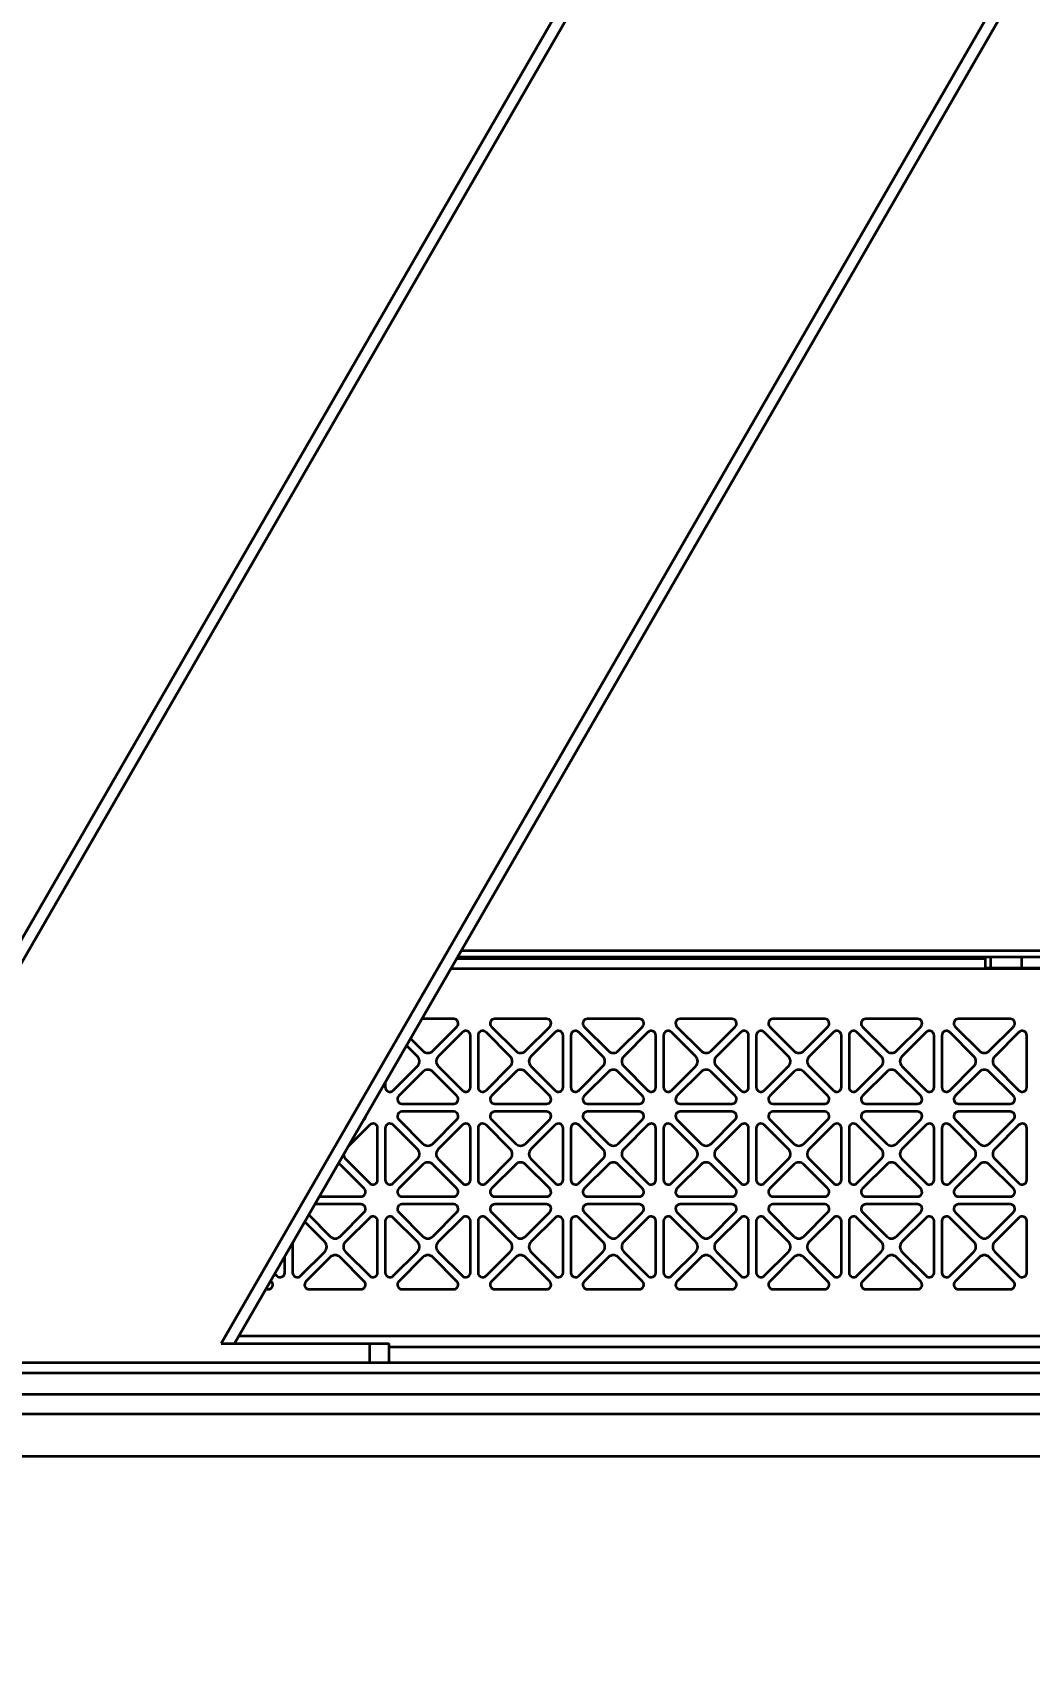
# Model space of a CAD drawing. Header units: millimetres. Extents: x 32496 to 166256, y 3504 to 23939.
# Drawn here: x 151170.4 to 151428.4, y 12157.8 to 12579.5 of the extents above; entities that cross this region are included whole.
import ezdxf

# ---------------------------------------------------------------- set-up
doc = ezdxf.new("R2010")
doc.units = ezdxf.units.MM
doc.header["$PDSIZE"] = -5
doc.layers.get('0').update_dxf_attribs({"lineweight": 35})
doc.layers.get('Defpoints').update_dxf_attribs({"lineweight": 18})
doc.layers.add('THICK', color=7, linetype='Continuous', lineweight=0)
doc.styles.add('TH_GBDIM', font='仿宋_GB2312.ttf', dxfattribs={"width": 0.8})
doc.dimstyles.new('TH_GBDIM', dxfattribs={"dimscale": 42, "dimtxt": 3, "dimasz": 3, "dimexe": 1.2, "dimexo": 0, "dimgap": 1, "dimtad": 1, "dimdec": 1, "dimdsep": 46, "dimtxsty": 'TH_GBDIM', "dimcen": 2.5, "dimdle": 252, "dimclrd": 4, "dimclre": 4, "dimclrt": 3, "dimadec": 0, "dimazin": 2, "dimtfac": 0.714286, "dimtdec": 1, "dimtmove": 0, "dimatfit": 3, "dimfxl": 1, "dimtolj": 1, "dimarcsym": 0})

# ---------------------------------------------------------------- blocks, each defined once
blk = doc.blocks.new('*D5866')
at = {"layer": 'Defpoints', "color": 0}
for p in [(146504.2, 13263.4), (152827.2, 12081.36), (152827.2, 11822.56)]:
    blk.add_point(p, dxfattribs=at)
at = {"layer": 'THICK', "color": 4, "linetype": 'Continuous', "lineweight": -2}
for p, q in [((146504.2, 13263.4), (146504.2, 11792.56)), ((152827.2, 12081.36), (152827.2, 11792.56)), ((146579.2, 11822.56), (152752.2, 11822.56))]:
    blk.add_line(p, q, dxfattribs=at)
at = {"layer": 'THICK', "color": 4}
for points in [[(146579.2, 11835.06), (146579.2, 11810.06), (146504.2, 11822.56)], [(152752.2, 11810.06), (152752.2, 11835.06), (152827.2, 11822.56)]]:
    blk.add_solid(points, dxfattribs=at)
at = {"layer": 'THICK', "color": 3, "lineweight": -3, "insert": (149665.7, 11885.26), "char_height": 75, "attachment_point": 5, "style": 'TH_GBDIM'}
blk.add_mtext('\\A1;About {\\A1;6323}', dxfattribs=at)
blk = doc.blocks.new('8-1250')
at = {"linetype": 'Continuous'}
for p, q in [((3010.87, -33800.26), (2510.87, -34666.29)), ((3010.87, -33806.26), (2514.34, -34666.29)), ((3010.87, -33994.26), (2622.88, -34666.29)), ((3010.87, -34000.26), (2626.34, -34666.29)), ((2820.71, -34566.79), (2683.79, -34566.79)), ((2684.08, -34566.29), (2984.87, -34566.29)), ((2685.06, -34564.59), (2982.67, -34564.59)), ((2820.71, -34569.06), (2820.71, -34566.29)), ((2822.02, -34569.06), (2822.02, -34566.29)), ((2830.05, -34569.06), (2830.05, -34566.29)), ((2682.35, -34569.29), (2995.87, -34569.29)), ((2820.71, -34569.06), (2842.04, -34569.06)), ((2683.06, -34582.29), (2674.84, -34582.29)), ((2707.06, -34582.29), (2693.68, -34582.29)), ((2731.06, -34582.29), (2717.68, -34582.29)), ((2755.06, -34582.29), (2741.68, -34582.29)), ((2779.06, -34582.29), (2765.68, -34582.29)), ((2803.06, -34582.29), (2789.68, -34582.29)), ((2827.06, -34582.29), (2813.68, -34582.29)), ((2671.89, -34587.39), (2675.1, -34590.6)), ((2677.65, -34590.6), (2683.91, -34584.34)), ((2685.32, -34585.75), (2679.06, -34592.02)), ((2687.37, -34599.98), (2687.37, -34586.6)), ((2689.37, -34586.6), (2689.37, -34599.98)), ((2697.69, -34592.02), (2691.42, -34585.75)), ((2692.83, -34584.34), (2699.1, -34590.6)), ((2701.65, -34590.6), (2707.91, -34584.34)), ((2709.32, -34585.75), (2703.06, -34592.02)), ((2711.37, -34599.98), (2711.37, -34586.6)), ((2713.37, -34586.6), (2713.37, -34599.98)), ((2721.69, -34592.02), (2715.42, -34585.75)), ((2716.83, -34584.34), (2723.1, -34590.6)), ((2725.65, -34590.6), (2731.91, -34584.34)), ((2733.32, -34585.75), (2727.06, -34592.02)), ((2735.37, -34599.98), (2735.37, -34586.6)), ((2737.37, -34586.6), (2737.37, -34599.98)), ((2745.69, -34592.02), (2739.42, -34585.75)), ((2740.83, -34584.34), (2747.1, -34590.6)), ((2749.65, -34590.6), (2755.91, -34584.34)), ((2757.32, -34585.75), (2751.06, -34592.02)), ((2759.37, -34599.98), (2759.37, -34586.6)), ((2761.37, -34586.6), (2761.37, -34599.98)), ((2769.69, -34592.02), (2763.42, -34585.75)), ((2764.83, -34584.34), (2771.1, -34590.6)), ((2773.65, -34590.6), (2779.91, -34584.34)), ((2781.32, -34585.75), (2775.06, -34592.02)), ((2783.37, -34599.98), (2783.37, -34586.6)), ((2785.37, -34586.6), (2785.37, -34599.98)), ((2793.69, -34592.02), (2787.42, -34585.75)), ((2788.83, -34584.34), (2795.1, -34590.6)), ((2797.65, -34590.6), (2803.91, -34584.34)), ((2805.32, -34585.75), (2799.06, -34592.02)), ((2807.37, -34599.98), (2807.37, -34586.6)), ((2809.37, -34586.6), (2809.37, -34599.98)), ((2817.69, -34592.02), (2811.42, -34585.75)), ((2812.83, -34584.34), (2819.1, -34590.6)), ((2821.65, -34590.6), (2827.91, -34584.34)), ((2829.32, -34585.75), (2823.06, -34592.02)), ((2831.37, -34599.98), (2831.37, -34586.6)), ((2673.69, -34592.02), (2670.86, -34589.19)), ((2667.42, -34600.83), (2673.69, -34594.56)), ((2675.1, -34595.98), (2668.83, -34602.24)), ((2683.91, -34602.24), (2677.65, -34595.98)), ((2679.06, -34594.56), (2685.32, -34600.83)), ((2691.42, -34600.83), (2697.69, -34594.56)), ((2699.1, -34595.98), (2692.83, -34602.24)), ((2707.91, -34602.24), (2701.65, -34595.98)), ((2703.06, -34594.56), (2709.32, -34600.83)), ((2715.42, -34600.83), (2721.69, -34594.56)), ((2723.1, -34595.98), (2716.83, -34602.24)), ((2731.91, -34602.24), (2725.65, -34595.98)), ((2727.06, -34594.56), (2733.32, -34600.83)), ((2739.42, -34600.83), (2745.69, -34594.56)), ((2747.1, -34595.98), (2740.83, -34602.24)), ((2755.91, -34602.24), (2749.65, -34595.98)), ((2751.06, -34594.56), (2757.32, -34600.83)), ((2763.42, -34600.83), (2769.69, -34594.56)), ((2771.1, -34595.98), (2764.83, -34602.24)), ((2779.91, -34602.24), (2773.65, -34595.98)), ((2775.06, -34594.56), (2781.32, -34600.83)), ((2787.42, -34600.83), (2793.69, -34594.56)), ((2795.1, -34595.98), (2788.83, -34602.24)), ((2803.91, -34602.24), (2797.65, -34595.98)), ((2799.06, -34594.56), (2805.32, -34600.83)), ((2811.42, -34600.83), (2817.69, -34594.56)), ((2819.1, -34595.98), (2812.83, -34602.24)), ((2827.91, -34602.24), (2821.65, -34595.98)), ((2823.06, -34594.56), (2829.32, -34600.83)), ((2665.37, -34598.69), (2665.37, -34599.98)), ((2669.68, -34604.29), (2683.06, -34604.29)), ((2693.68, -34604.29), (2707.06, -34604.29)), ((2717.68, -34604.29), (2731.06, -34604.29)), ((2741.68, -34604.29), (2755.06, -34604.29)), ((2765.68, -34604.29), (2779.06, -34604.29)), ((2789.68, -34604.29), (2803.06, -34604.29)), ((2813.68, -34604.29), (2827.06, -34604.29)), ((2668.83, -34608.34), (2675.1, -34614.6)), ((2683.06, -34606.29), (2669.68, -34606.29)), ((2677.65, -34614.6), (2683.91, -34608.34)), ((2692.83, -34608.34), (2699.1, -34614.6)), ((2707.06, -34606.29), (2693.68, -34606.29)), ((2701.65, -34614.6), (2707.91, -34608.34)), ((2716.83, -34608.34), (2723.1, -34614.6)), ((2731.06, -34606.29), (2717.68, -34606.29)), ((2725.65, -34614.6), (2731.91, -34608.34)), ((2740.83, -34608.34), (2747.1, -34614.6)), ((2755.06, -34606.29), (2741.68, -34606.29)), ((2749.65, -34614.6), (2755.91, -34608.34)), ((2764.83, -34608.34), (2771.1, -34614.6)), ((2779.06, -34606.29), (2765.68, -34606.29)), ((2773.65, -34614.6), (2779.91, -34608.34)), ((2788.83, -34608.34), (2795.1, -34614.6)), ((2803.06, -34606.29), (2789.68, -34606.29)), ((2797.65, -34614.6), (2803.91, -34608.34)), ((2812.83, -34608.34), (2819.1, -34614.6)), ((2827.06, -34606.29), (2813.68, -34606.29)), ((2821.65, -34614.6), (2827.91, -34608.34)), ((2661.32, -34609.75), (2655.79, -34615.29)), ((2663.37, -34623.98), (2663.37, -34610.6)), ((2665.37, -34610.6), (2665.37, -34623.98)), ((2673.69, -34616.02), (2667.42, -34609.75)), ((2685.32, -34609.75), (2679.06, -34616.02)), ((2687.37, -34623.98), (2687.37, -34610.6)), ((2689.37, -34610.6), (2689.37, -34623.98)), ((2697.69, -34616.02), (2691.42, -34609.75)), ((2709.32, -34609.75), (2703.06, -34616.02)), ((2711.37, -34623.98), (2711.37, -34610.6)), ((2713.37, -34610.6), (2713.37, -34623.98)), ((2721.69, -34616.02), (2715.42, -34609.75)), ((2733.32, -34609.75), (2727.06, -34616.02)), ((2735.37, -34623.98), (2735.37, -34610.6)), ((2737.37, -34610.6), (2737.37, -34623.98)), ((2745.69, -34616.02), (2739.42, -34609.75)), ((2757.32, -34609.75), (2751.06, -34616.02)), ((2759.37, -34623.98), (2759.37, -34610.6)), ((2761.37, -34610.6), (2761.37, -34623.98)), ((2769.69, -34616.02), (2763.42, -34609.75)), ((2781.32, -34609.75), (2775.06, -34616.02)), ((2783.37, -34623.98), (2783.37, -34610.6)), ((2785.37, -34610.6), (2785.37, -34623.98)), ((2793.69, -34616.02), (2787.42, -34609.75)), ((2805.32, -34609.75), (2799.06, -34616.02)), ((2807.37, -34623.98), (2807.37, -34610.6)), ((2809.37, -34610.6), (2809.37, -34623.98)), ((2817.69, -34616.02), (2811.42, -34609.75)), ((2829.32, -34609.75), (2823.06, -34616.02)), ((2831.37, -34623.98), (2831.37, -34610.6)), ((2659.91, -34626.24), (2653.65, -34619.98)), ((2655.06, -34618.56), (2661.32, -34624.83)), ((2667.42, -34624.83), (2673.69, -34618.56)), ((2675.1, -34619.98), (2668.83, -34626.24)), ((2683.91, -34626.24), (2677.65, -34619.98)), ((2679.06, -34618.56), (2685.32, -34624.83)), ((2691.42, -34624.83), (2697.69, -34618.56)), ((2699.1, -34619.98), (2692.83, -34626.24)), ((2707.91, -34626.24), (2701.65, -34619.98)), ((2703.06, -34618.56), (2709.32, -34624.83)), ((2715.42, -34624.83), (2721.69, -34618.56)), ((2723.1, -34619.98), (2716.83, -34626.24)), ((2731.91, -34626.24), (2725.65, -34619.98)), ((2727.06, -34618.56), (2733.32, -34624.83)), ((2739.42, -34624.83), (2745.69, -34618.56)), ((2747.1, -34619.98), (2740.83, -34626.24)), ((2755.91, -34626.24), (2749.65, -34619.98)), ((2751.06, -34618.56), (2757.32, -34624.83)), ((2763.42, -34624.83), (2769.69, -34618.56)), ((2771.1, -34619.98), (2764.83, -34626.24)), ((2779.91, -34626.24), (2773.65, -34619.98)), ((2775.06, -34618.56), (2781.32, -34624.83)), ((2787.42, -34624.83), (2793.69, -34618.56)), ((2795.1, -34619.98), (2788.83, -34626.24)), ((2803.91, -34626.24), (2797.65, -34619.98)), ((2799.06, -34618.56), (2805.32, -34624.83)), ((2811.42, -34624.83), (2817.69, -34618.56)), ((2819.1, -34619.98), (2812.83, -34626.24)), ((2827.91, -34626.24), (2821.65, -34619.98)), ((2823.06, -34618.56), (2829.32, -34624.83)), ((2659.06, -34630.29), (2647.13, -34630.29)), ((2648.28, -34628.29), (2659.06, -34628.29)), ((2669.68, -34628.29), (2683.06, -34628.29)), ((2683.06, -34630.29), (2669.68, -34630.29)), ((2693.68, -34628.29), (2707.06, -34628.29)), ((2707.06, -34630.29), (2693.68, -34630.29)), ((2717.68, -34628.29), (2731.06, -34628.29)), ((2731.06, -34630.29), (2717.68, -34630.29)), ((2741.68, -34628.29), (2755.06, -34628.29)), ((2755.06, -34630.29), (2741.68, -34630.29)), ((2765.68, -34628.29), (2779.06, -34628.29)), ((2779.06, -34630.29), (2765.68, -34630.29)), ((2789.68, -34628.29), (2803.06, -34628.29)), ((2803.06, -34630.29), (2789.68, -34630.29)), ((2813.68, -34628.29), (2827.06, -34628.29)), ((2827.06, -34630.29), (2813.68, -34630.29)), ((2645.54, -34633.04), (2651.1, -34638.6)), ((2653.65, -34638.6), (2659.91, -34632.34)), ((2661.32, -34633.75), (2655.06, -34640.02)), ((2663.37, -34647.98), (2663.37, -34634.6)), ((2665.37, -34634.6), (2665.37, -34647.98)), ((2673.69, -34640.02), (2667.42, -34633.75)), ((2668.83, -34632.34), (2675.1, -34638.6)), ((2677.65, -34638.6), (2683.91, -34632.34)), ((2685.32, -34633.75), (2679.06, -34640.02)), ((2687.37, -34647.98), (2687.37, -34634.6)), ((2689.37, -34634.6), (2689.37, -34647.98)), ((2697.69, -34640.02), (2691.42, -34633.75)), ((2692.83, -34632.34), (2699.1, -34638.6)), ((2701.65, -34638.6), (2707.91, -34632.34)), ((2709.32, -34633.75), (2703.06, -34640.02)), ((2711.37, -34647.98), (2711.37, -34634.6)), ((2713.37, -34634.6), (2713.37, -34647.98)), ((2721.69, -34640.02), (2715.42, -34633.75)), ((2716.83, -34632.34), (2723.1, -34638.6)), ((2725.65, -34638.6), (2731.91, -34632.34)), ((2733.32, -34633.75), (2727.06, -34640.02)), ((2735.37, -34647.98), (2735.37, -34634.6)), ((2737.37, -34634.6), (2737.37, -34647.98)), ((2745.69, -34640.02), (2739.42, -34633.75)), ((2740.83, -34632.34), (2747.1, -34638.6)), ((2749.65, -34638.6), (2755.91, -34632.34)), ((2757.32, -34633.75), (2751.06, -34640.02)), ((2759.37, -34647.98), (2759.37, -34634.6)), ((2761.37, -34634.6), (2761.37, -34647.98)), ((2769.69, -34640.02), (2763.42, -34633.75)), ((2764.83, -34632.34), (2771.1, -34638.6)), ((2773.65, -34638.6), (2779.91, -34632.34)), ((2781.32, -34633.75), (2775.06, -34640.02)), ((2783.37, -34647.98), (2783.37, -34634.6)), ((2785.37, -34634.6), (2785.37, -34647.98)), ((2793.69, -34640.02), (2787.42, -34633.75)), ((2788.83, -34632.34), (2795.1, -34638.6)), ((2797.65, -34638.6), (2803.91, -34632.34)), ((2805.32, -34633.75), (2799.06, -34640.02)), ((2807.37, -34647.98), (2807.37, -34634.6)), ((2809.37, -34634.6), (2809.37, -34647.98)), ((2817.69, -34640.02), (2811.42, -34633.75)), ((2812.83, -34632.34), (2819.1, -34638.6)), ((2821.65, -34638.6), (2827.91, -34632.34)), ((2829.32, -34633.75), (2823.06, -34640.02)), ((2831.37, -34647.98), (2831.37, -34634.6)), ((2649.69, -34640.02), (2644.5, -34634.83)), ((2641.37, -34640.26), (2641.37, -34647.98)), ((2643.42, -34648.83), (2649.69, -34642.56)), ((2655.06, -34642.56), (2661.32, -34648.83)), ((2667.42, -34648.83), (2673.69, -34642.56)), ((2679.06, -34642.56), (2685.32, -34648.83)), ((2691.42, -34648.83), (2697.69, -34642.56)), ((2703.06, -34642.56), (2709.32, -34648.83)), ((2715.42, -34648.83), (2721.69, -34642.56)), ((2727.06, -34642.56), (2733.32, -34648.83)), ((2739.42, -34648.83), (2745.69, -34642.56)), ((2751.06, -34642.56), (2757.32, -34648.83)), ((2763.42, -34648.83), (2769.69, -34642.56)), ((2775.06, -34642.56), (2781.32, -34648.83)), ((2787.42, -34648.83), (2793.69, -34642.56)), ((2799.06, -34642.56), (2805.32, -34648.83)), ((2811.42, -34648.83), (2817.69, -34642.56)), ((2823.06, -34642.56), (2829.32, -34648.83)), ((2639.37, -34647.98), (2639.37, -34643.72)), ((2651.1, -34643.98), (2644.83, -34650.24)), ((2659.91, -34650.24), (2653.65, -34643.98)), ((2675.1, -34643.98), (2668.83, -34650.24)), ((2683.91, -34650.24), (2677.65, -34643.98)), ((2699.1, -34643.98), (2692.83, -34650.24)), ((2707.91, -34650.24), (2701.65, -34643.98)), ((2723.1, -34643.98), (2716.83, -34650.24)), ((2731.91, -34650.24), (2725.65, -34643.98)), ((2747.1, -34643.98), (2740.83, -34650.24)), ((2755.91, -34650.24), (2749.65, -34643.98)), ((2771.1, -34643.98), (2764.83, -34650.24)), ((2779.91, -34650.24), (2773.65, -34643.98)), ((2795.1, -34643.98), (2788.83, -34650.24)), ((2803.91, -34650.24), (2797.65, -34643.98)), ((2819.1, -34643.98), (2812.83, -34650.24)), ((2827.91, -34650.24), (2821.65, -34643.98)), ((2635.91, -34650.24), (2635.72, -34650.05)), ((2636.75, -34648.26), (2637.32, -34648.83)), ((2634.43, -34652.29), (2635.06, -34652.29)), ((2645.68, -34652.29), (2659.06, -34652.29)), ((2669.68, -34652.29), (2683.06, -34652.29)), ((2693.68, -34652.29), (2707.06, -34652.29)), ((2717.68, -34652.29), (2731.06, -34652.29)), ((2741.68, -34652.29), (2755.06, -34652.29)), ((2765.68, -34652.29), (2779.06, -34652.29)), ((2789.68, -34652.29), (2803.06, -34652.29)), ((2813.68, -34652.29), (2827.06, -34652.29)), ((2622.88, -34666.29), (2666.34, -34666.29)), ((2627.5, -34664.29), (2995.87, -34664.29)), ((2661.34, -34671.29), (2661.34, -34666.29)), ((2666.34, -34671.29), (2666.34, -34666.29)), ((3015.87, -34667.29), (2666.34, -34667.29)), ((2666.34, -34671.29), (2470.87, -34671.29)), ((3018.87, -34671.29), (2661.34, -34671.29)), ((3761.37, -34674.01), (-7907.13, -34674.01)), ((3761.37, -34679.48), (-7907.13, -34679.48)), ((3115.87, -34684.6), (-7857.13, -34684.6)), ((3115.87, -34695.54), (-7857.13, -34695.54))]:
    blk.add_line(p, q, dxfattribs=at)
for centre, radius, start, end in [((2683.06, -34583.49), 1.2, 315, 90), ((2693.68, -34583.49), 1.2, 90, 225), ((2707.06, -34583.49), 1.2, 315, 90), ((2717.68, -34583.49), 1.2, 90, 225), ((2731.06, -34583.49), 1.2, 315, 90), ((2741.68, -34583.49), 1.2, 90, 225), ((2755.06, -34583.49), 1.2, 315, 90), ((2765.68, -34583.49), 1.2, 90, 225), ((2779.06, -34583.49), 1.2, 315, 90), ((2789.68, -34583.49), 1.2, 90, 225), ((2803.06, -34583.49), 1.2, 315, 90), ((2813.68, -34583.49), 1.2, 90, 225), ((2827.06, -34583.49), 1.2, 315, 90), ((2686.17, -34586.6), 1.2, 0, 135), ((2690.57, -34586.6), 1.2, 45, 180), ((2710.17, -34586.6), 1.2, 0, 135), ((2714.57, -34586.6), 1.2, 45, 180), ((2734.17, -34586.6), 1.2, 0, 135), ((2738.57, -34586.6), 1.2, 45, 180), ((2758.17, -34586.6), 1.2, 0, 135), ((2762.57, -34586.6), 1.2, 45, 180), ((2782.17, -34586.6), 1.2, 0, 135), ((2786.57, -34586.6), 1.2, 45, 180), ((2806.17, -34586.6), 1.2, 0, 135), ((2810.57, -34586.6), 1.2, 45, 180), ((2830.17, -34586.6), 1.2, 0, 135), ((2672.41, -34593.29), 1.8, 315, 45), ((2676.37, -34589.33), 1.8, 225, 315), ((2680.33, -34593.29), 1.8, 135, 225), ((2696.41, -34593.29), 1.8, 315, 45), ((2700.37, -34589.33), 1.8, 225, 315), ((2704.33, -34593.29), 1.8, 135, 225), ((2720.41, -34593.29), 1.8, 315, 45), ((2724.37, -34589.33), 1.8, 225, 315), ((2728.33, -34593.29), 1.8, 135, 225), ((2744.41, -34593.29), 1.8, 315, 45), ((2748.37, -34589.33), 1.8, 225, 315), ((2752.33, -34593.29), 1.8, 135, 225), ((2768.41, -34593.29), 1.8, 315, 45), ((2772.37, -34589.33), 1.8, 225, 315), ((2776.33, -34593.29), 1.8, 135, 225), ((2792.41, -34593.29), 1.8, 315, 45), ((2796.37, -34589.33), 1.8, 225, 315), ((2800.33, -34593.29), 1.8, 135, 225), ((2816.41, -34593.29), 1.8, 315, 45), ((2820.37, -34589.33), 1.8, 225, 315), ((2824.33, -34593.29), 1.8, 135, 225), ((2676.37, -34597.25), 1.8, 45, 135), ((2700.37, -34597.25), 1.8, 45, 135), ((2724.37, -34597.25), 1.8, 45, 135), ((2748.37, -34597.25), 1.8, 45, 135), ((2772.37, -34597.25), 1.8, 45, 135), ((2796.37, -34597.25), 1.8, 45, 135), ((2820.37, -34597.25), 1.8, 45, 135), ((2666.57, -34599.98), 1.2, 180, 315), ((2686.17, -34599.98), 1.2, 225, 0), ((2690.57, -34599.98), 1.2, 180, 315), ((2710.17, -34599.98), 1.2, 225, 0), ((2714.57, -34599.98), 1.2, 180, 315), ((2734.17, -34599.98), 1.2, 225, 0), ((2738.57, -34599.98), 1.2, 180, 315), ((2758.17, -34599.98), 1.2, 225, 0), ((2762.57, -34599.98), 1.2, 180, 315), ((2782.17, -34599.98), 1.2, 225, 0), ((2786.57, -34599.98), 1.2, 180, 315), ((2806.17, -34599.98), 1.2, 225, 0), ((2810.57, -34599.98), 1.2, 180, 315), ((2830.17, -34599.98), 1.2, 225, 0), ((2669.68, -34603.09), 1.2, 135, 270), ((2683.06, -34603.09), 1.2, 270, 45), ((2693.68, -34603.09), 1.2, 135, 270), ((2707.06, -34603.09), 1.2, 270, 45), ((2717.68, -34603.09), 1.2, 135, 270), ((2731.06, -34603.09), 1.2, 270, 45), ((2741.68, -34603.09), 1.2, 135, 270), ((2755.06, -34603.09), 1.2, 270, 45), ((2765.68, -34603.09), 1.2, 135, 270), ((2779.06, -34603.09), 1.2, 270, 45), ((2789.68, -34603.09), 1.2, 135, 270), ((2803.06, -34603.09), 1.2, 270, 45), ((2813.68, -34603.09), 1.2, 135, 270), ((2827.06, -34603.09), 1.2, 270, 45), ((2659.06, -34607.49), 1.2, 315, 356.8432), ((2662.17, -34610.6), 1.2, 0, 135), ((2666.57, -34610.6), 1.2, 45, 180), ((2669.68, -34607.49), 1.2, 90, 225), ((2683.06, -34607.49), 1.2, 315, 90), ((2686.17, -34610.6), 1.2, 0, 135), ((2690.57, -34610.6), 1.2, 45, 180), ((2693.68, -34607.49), 1.2, 90, 225), ((2707.06, -34607.49), 1.2, 315, 90), ((2710.17, -34610.6), 1.2, 0, 135), ((2714.57, -34610.6), 1.2, 45, 180), ((2717.68, -34607.49), 1.2, 90, 225), ((2731.06, -34607.49), 1.2, 315, 90), ((2734.17, -34610.6), 1.2, 0, 135), ((2738.57, -34610.6), 1.2, 45, 180), ((2741.68, -34607.49), 1.2, 90, 225), ((2755.06, -34607.49), 1.2, 315, 90), ((2758.17, -34610.6), 1.2, 0, 135), ((2762.57, -34610.6), 1.2, 45, 180), ((2765.68, -34607.49), 1.2, 90, 225), ((2779.06, -34607.49), 1.2, 315, 90), ((2782.17, -34610.6), 1.2, 0, 135), ((2786.57, -34610.6), 1.2, 45, 180), ((2789.68, -34607.49), 1.2, 90, 225), ((2803.06, -34607.49), 1.2, 315, 90), ((2806.17, -34610.6), 1.2, 0, 135), ((2810.57, -34610.6), 1.2, 45, 180), ((2813.68, -34607.49), 1.2, 90, 225), ((2827.06, -34607.49), 1.2, 315, 90), ((2830.17, -34610.6), 1.2, 0, 135), ((2656.33, -34617.29), 1.8, 184.7579, 225), ((2672.41, -34617.29), 1.8, 315, 45), ((2676.37, -34613.33), 1.8, 225, 315), ((2680.33, -34617.29), 1.8, 135, 225), ((2696.41, -34617.29), 1.8, 315, 45), ((2700.37, -34613.33), 1.8, 225, 315), ((2704.33, -34617.29), 1.8, 135, 225), ((2720.41, -34617.29), 1.8, 315, 45), ((2724.37, -34613.33), 1.8, 225, 315), ((2728.33, -34617.29), 1.8, 135, 225), ((2744.41, -34617.29), 1.8, 315, 45), ((2748.37, -34613.33), 1.8, 225, 315), ((2752.33, -34617.29), 1.8, 135, 225), ((2768.41, -34617.29), 1.8, 315, 45), ((2772.37, -34613.33), 1.8, 225, 315), ((2776.33, -34617.29), 1.8, 135, 225), ((2792.41, -34617.29), 1.8, 315, 45), ((2796.37, -34613.33), 1.8, 225, 315), ((2800.33, -34617.29), 1.8, 135, 225), ((2816.41, -34617.29), 1.8, 315, 45), ((2820.37, -34613.33), 1.8, 225, 315), ((2824.33, -34617.29), 1.8, 135, 225), ((2652.37, -34621.25), 1.8, 45, 60.7212), ((2676.37, -34621.25), 1.8, 45, 135), ((2700.37, -34621.25), 1.8, 45, 135), ((2724.37, -34621.25), 1.8, 45, 135), ((2748.37, -34621.25), 1.8, 45, 135), ((2772.37, -34621.25), 1.8, 45, 135), ((2796.37, -34621.25), 1.8, 45, 135), ((2820.37, -34621.25), 1.8, 45, 135), ((2659.06, -34627.09), 1.2, 270, 45), ((2662.17, -34623.98), 1.2, 225, 0), ((2666.57, -34623.98), 1.2, 180, 315), ((2669.68, -34627.09), 1.2, 135, 270), ((2683.06, -34627.09), 1.2, 270, 45), ((2686.17, -34623.98), 1.2, 225, 0), ((2690.57, -34623.98), 1.2, 180, 315), ((2693.68, -34627.09), 1.2, 135, 270), ((2707.06, -34627.09), 1.2, 270, 45), ((2710.17, -34623.98), 1.2, 225, 0), ((2714.57, -34623.98), 1.2, 180, 315), ((2717.68, -34627.09), 1.2, 135, 270), ((2731.06, -34627.09), 1.2, 270, 45), ((2734.17, -34623.98), 1.2, 225, 0), ((2738.57, -34623.98), 1.2, 180, 315), ((2741.68, -34627.09), 1.2, 135, 270), ((2755.06, -34627.09), 1.2, 270, 45), ((2758.17, -34623.98), 1.2, 225, 0), ((2762.57, -34623.98), 1.2, 180, 315), ((2765.68, -34627.09), 1.2, 135, 270), ((2779.06, -34627.09), 1.2, 270, 45), ((2782.17, -34623.98), 1.2, 225, 0), ((2786.57, -34623.98), 1.2, 180, 315), ((2789.68, -34627.09), 1.2, 135, 270), ((2803.06, -34627.09), 1.2, 270, 45), ((2806.17, -34623.98), 1.2, 225, 0), ((2810.57, -34623.98), 1.2, 180, 315), ((2813.68, -34627.09), 1.2, 135, 270), ((2827.06, -34627.09), 1.2, 270, 45), ((2830.17, -34623.98), 1.2, 225, 0), ((2659.06, -34631.49), 1.2, 315, 90), ((2669.68, -34631.49), 1.2, 90, 225), ((2683.06, -34631.49), 1.2, 315, 90), ((2693.68, -34631.49), 1.2, 90, 225), ((2707.06, -34631.49), 1.2, 315, 90), ((2717.68, -34631.49), 1.2, 90, 225), ((2731.06, -34631.49), 1.2, 315, 90), ((2741.68, -34631.49), 1.2, 90, 225), ((2755.06, -34631.49), 1.2, 315, 90), ((2765.68, -34631.49), 1.2, 90, 225), ((2779.06, -34631.49), 1.2, 315, 90), ((2789.68, -34631.49), 1.2, 90, 225), ((2803.06, -34631.49), 1.2, 315, 90), ((2813.68, -34631.49), 1.2, 90, 225), ((2827.06, -34631.49), 1.2, 315, 90), ((2662.17, -34634.6), 1.2, 0, 135), ((2666.57, -34634.6), 1.2, 45, 180), ((2686.17, -34634.6), 1.2, 0, 135), ((2690.57, -34634.6), 1.2, 45, 180), ((2710.17, -34634.6), 1.2, 0, 135), ((2714.57, -34634.6), 1.2, 45, 180), ((2734.17, -34634.6), 1.2, 0, 135), ((2738.57, -34634.6), 1.2, 45, 180), ((2758.17, -34634.6), 1.2, 0, 135), ((2762.57, -34634.6), 1.2, 45, 180), ((2782.17, -34634.6), 1.2, 0, 135), ((2786.57, -34634.6), 1.2, 45, 180), ((2806.17, -34634.6), 1.2, 0, 135), ((2810.57, -34634.6), 1.2, 45, 180), ((2830.17, -34634.6), 1.2, 0, 135), ((2652.37, -34637.33), 1.8, 225, 315), ((2676.37, -34637.33), 1.8, 225, 315), ((2700.37, -34637.33), 1.8, 225, 315), ((2724.37, -34637.33), 1.8, 225, 315), ((2748.37, -34637.33), 1.8, 225, 315), ((2772.37, -34637.33), 1.8, 225, 315), ((2796.37, -34637.33), 1.8, 225, 315), ((2820.37, -34637.33), 1.8, 225, 315), ((2648.41, -34641.29), 1.8, 315, 45), ((2656.33, -34641.29), 1.8, 135, 225), ((2672.41, -34641.29), 1.8, 315, 45), ((2680.33, -34641.29), 1.8, 135, 225), ((2696.41, -34641.29), 1.8, 315, 45), ((2704.33, -34641.29), 1.8, 135, 225), ((2720.41, -34641.29), 1.8, 315, 45), ((2728.33, -34641.29), 1.8, 135, 225), ((2744.41, -34641.29), 1.8, 315, 45), ((2752.33, -34641.29), 1.8, 135, 225), ((2768.41, -34641.29), 1.8, 315, 45), ((2776.33, -34641.29), 1.8, 135, 225), ((2792.41, -34641.29), 1.8, 315, 45), ((2800.33, -34641.29), 1.8, 135, 225), ((2816.41, -34641.29), 1.8, 315, 45), ((2824.33, -34641.29), 1.8, 135, 225), ((2652.37, -34645.25), 1.8, 45, 135), ((2676.37, -34645.25), 1.8, 45, 135), ((2700.37, -34645.25), 1.8, 45, 135), ((2724.37, -34645.25), 1.8, 45, 135), ((2748.37, -34645.25), 1.8, 45, 135), ((2772.37, -34645.25), 1.8, 45, 135), ((2796.37, -34645.25), 1.8, 45, 135), ((2820.37, -34645.25), 1.8, 45, 135), ((2635.06, -34651.09), 1.2, 270, 45), ((2638.17, -34647.98), 1.2, 225, 0), ((2642.57, -34647.98), 1.2, 180, 315), ((2645.68, -34651.09), 1.2, 135, 270), ((2659.06, -34651.09), 1.2, 270, 45), ((2662.17, -34647.98), 1.2, 225, 0), ((2666.57, -34647.98), 1.2, 180, 315), ((2669.68, -34651.09), 1.2, 135, 270), ((2683.06, -34651.09), 1.2, 270, 45), ((2686.17, -34647.98), 1.2, 225, 0), ((2690.57, -34647.98), 1.2, 180, 315), ((2693.68, -34651.09), 1.2, 135, 270), ((2707.06, -34651.09), 1.2, 270, 45), ((2710.17, -34647.98), 1.2, 225, 0), ((2714.57, -34647.98), 1.2, 180, 315), ((2717.68, -34651.09), 1.2, 135, 270), ((2731.06, -34651.09), 1.2, 270, 45), ((2734.17, -34647.98), 1.2, 225, 0), ((2738.57, -34647.98), 1.2, 180, 315), ((2741.68, -34651.09), 1.2, 135, 270), ((2755.06, -34651.09), 1.2, 270, 45), ((2758.17, -34647.98), 1.2, 225, 0), ((2762.57, -34647.98), 1.2, 180, 315), ((2765.68, -34651.09), 1.2, 135, 270), ((2779.06, -34651.09), 1.2, 270, 45), ((2782.17, -34647.98), 1.2, 225, 0), ((2786.57, -34647.98), 1.2, 180, 315), ((2789.68, -34651.09), 1.2, 135, 270), ((2803.06, -34651.09), 1.2, 270, 45), ((2806.17, -34647.98), 1.2, 225, 0), ((2810.57, -34647.98), 1.2, 180, 315), ((2813.68, -34651.09), 1.2, 135, 270), ((2827.06, -34651.09), 1.2, 270, 45), ((2830.17, -34647.98), 1.2, 225, 0)]:
    blk.add_arc(centre, radius, start, end, dxfattribs=at)
blk.add_open_spline([(2824.17, -34569.16), (2824.17, -34569.16), (2824.16, -34569.16), (2824.17, -34569.15), (2824.17, -34569.15)], degree=3, knots=[0, 0, 0, 0, 0.500735, 1, 1, 1, 1], dxfattribs=at)

msp = doc.modelspace()

# ---------------------------------------------------------------- block references
at = {"color": 6}
msp.add_blockref('8-1250', (148596.331, 46906.597), dxfattribs=at)

# ---------------------------------------------------------------- dimensions: what is measured, and where the dimension line sits
at = {"layer": 'THICK', "lineweight": -3}
dim = msp.add_linear_dim(base=(152827.204, 11822.556), p1=(146504.204, 13263.4), p2=(152827.204, 12081.363), text='About {\\A1;<>}', dimstyle='TH_GBDIM', override={"dimscale": 25, "dimtxsty": 'TH_GBDIM', "dimarcsym": 2}, dxfattribs=at)
dim.commit()
dim.dimension.update_dxf_attribs({"geometry": '*D5866', "text_midpoint": (149665.704, 11885.258)})

doc.saveas('drawing.dxf')
